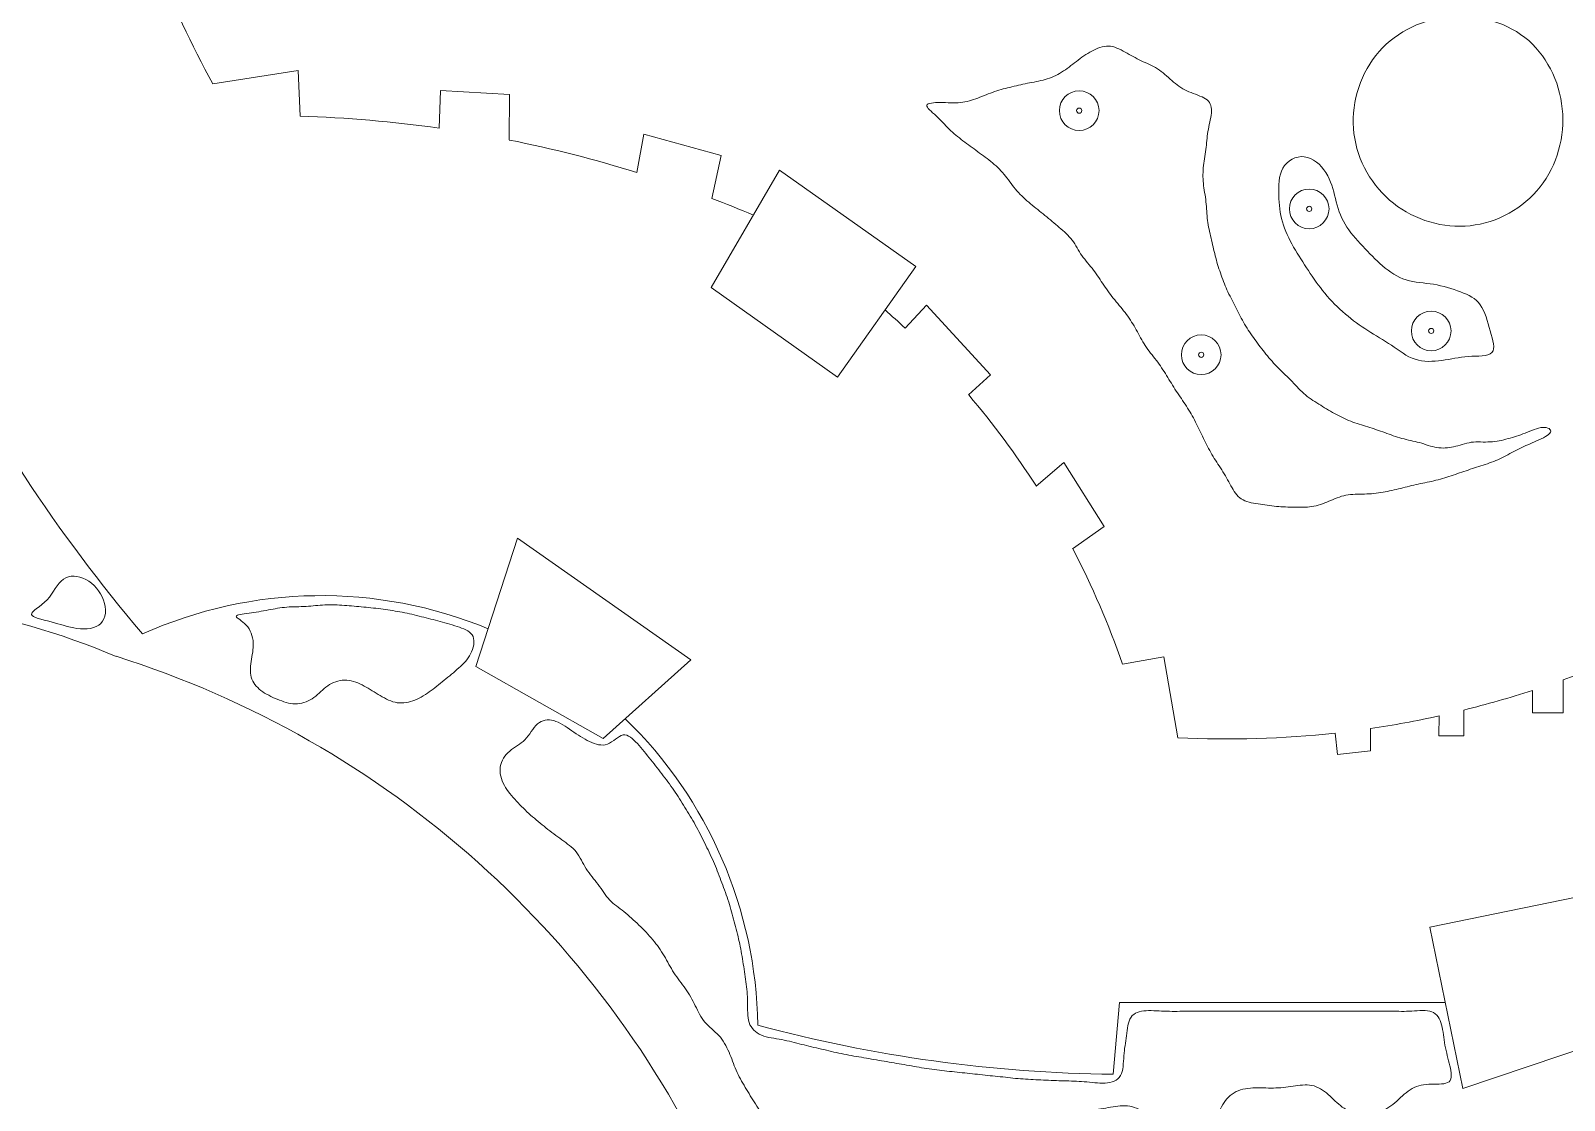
# Model space of a CAD drawing. Header units: inches. Extents: x 36 to 71.8, y 17.4 to 61.8.
# Drawn here: x 46.38 to 56.43, y 32.9 to 39.91 of the extents above; entities that cross this region are included whole.
import ezdxf

# ---------------------------------------------------------------- set-up
doc = ezdxf.new("R2010")
doc.units = ezdxf.units.IN
doc.header["$MEASUREMENT"] = 0
for name, color, linetype, lineweight in [('00_SOURCE_FROZEN', 7, 'Continuous', 18), ('11_EXISTING_TRIMMED', 7, 'Continuous', 13), ('40_PLANTS', 7, 'Continuous', 13)]:
    doc.layers.add(name, color=color, linetype=linetype, lineweight=lineweight)

# ---------------------------------------------------------------- blocks, each defined once
blk = doc.blocks.new('TREE')
for radius in [1, 0.13]:
    blk.add_circle((0, 0), radius)

msp = doc.modelspace()

# ---------------------------------------------------------------- linework, layer by layer
at = {"layer": '00_SOURCE_FROZEN'}
for points in [[(48.142, 39.35), (48.13, 39.649), (47.57, 39.561, -0.034306), (47.2, 40.358, -0.034306)], [(45.692, 38.109, 0.060935), (47.109, 35.956, -0.206423), (49.375, 35.99)], [(46.935, 35.809, 0.119192), (44.621, 36.188), (44.283, 37.084)], [(54.929, 35.306, -0.040089), (53.897, 35.276), (53.805, 35.806)], [(56.812, 35.811, -0.016254), (56.423, 35.655, -0.016254)], [(56.221, 35.586, -0.018166), (55.771, 35.457, -0.018166)], [(50.274, 35.4, -0.198705), (51.143, 33.392, 0.063223), (53.473, 33.07)], [(55.61, 35.419, -0.017778), (55.16, 35.336, -0.017778)]]:
    msp.add_lwpolyline(points, format="xyb", dxfattribs=at)
for points in [[(49.053, 39.272), (49.062, 39.519), (49.515, 39.492), (49.513, 39.194)], [(50.35, 38.981), (50.396, 39.232), (50.902, 39.093), (50.842, 38.811)], [(51.286, 38.996), (52.178, 38.364), (51.665, 37.64), (50.837, 38.227), (51.286, 38.996)], [(52.249, 38.111), (52.108, 37.96)], [(52.249, 38.111), (52.668, 37.654), (52.525, 37.523)], [(52.968, 36.924), (53.149, 37.079), (53.413, 36.661), (53.207, 36.514)], [(49.567, 36.583), (50.703, 35.787), (50.129, 35.27), (49.295, 35.742), (49.567, 36.583)], [(53.805, 35.806), (53.533, 35.759)], [(53.805, 35.806), (53.805, 35.806)], [(56.221, 35.586), (56.221, 35.439), (56.423, 35.439), (56.423, 35.655)], [(55.61, 35.419), (55.608, 35.288), (55.771, 35.288), (55.771, 35.457)], [(54.929, 35.306), (54.944, 35.165), (55.16, 35.189), (55.16, 35.336)], [(53.515, 33.54), (53.473, 33.07)], [(53.515, 33.54), (55.65, 33.54)]]:
    msp.add_lwpolyline(points, dxfattribs=at)
msp.add_lwpolyline([(55.549, 34.034), (56.763, 34.283), (57.058, 33.412), (55.766, 32.976)], close=True, dxfattribs=at)
for centre, radius, start, end in [((47.898, 31.093), 8.26, 81.9573, 88.3074), ((47.898, 31.093), 8.26, 72.7279, 78.7214), ((47.898, 31.093), 8.26, 67.0855, 69.118), ((48.363, 33.974), 5.47, 46.7825, 48.644), ((48.363, 33.974), 5.47, 32.6388, 40.4465), ((48.363, 33.974), 5.47, 19.0436, 27.6609), ((44.996, 29.643), 6.464, 23.734, 72.5429)]:
    msp.add_arc(centre, radius, start, end, dxfattribs=at)
at = {"layer": '11_EXISTING_TRIMMED'}
for points, knots in [([(55.693, 40.004), (55.875, 40.017), (56.063, 39.962), (56.197, 39.845), (56.33, 39.727), (56.411, 39.547), (56.42, 39.364), (56.43, 39.182), (56.369, 38.996), (56.251, 38.861), (56.133, 38.725), (55.959, 38.64), (55.78, 38.629), (55.602, 38.618), (55.42, 38.683), (55.285, 38.8), (55.149, 38.918), (55.061, 39.09), (55.048, 39.27), (55.035, 39.449), (55.097, 39.638), (55.216, 39.773), (55.335, 39.908), (55.511, 39.99), (55.693, 40.004)], [0, 0, 0, 0, 0.125, 0.125, 0.125, 0.25, 0.25, 0.25, 0.375, 0.375, 0.375, 0.5, 0.5, 0.5, 0.625, 0.625, 0.625, 0.75, 0.75, 0.75, 0.875, 0.875, 0.875, 1, 1, 1, 1]), ([(52.251, 39.421), (52.255, 39.436), (52.297, 39.44), (52.341, 39.44), (52.385, 39.439), (52.43, 39.435), (52.471, 39.439), (52.512, 39.443), (52.549, 39.454), (52.585, 39.468), (52.622, 39.482), (52.658, 39.498), (52.695, 39.511), (52.733, 39.524), (52.771, 39.533), (52.809, 39.542), (52.848, 39.551), (52.886, 39.561), (52.925, 39.568), (52.964, 39.576), (53.004, 39.582), (53.041, 39.594), (53.079, 39.606), (53.114, 39.624), (53.147, 39.646), (53.181, 39.668), (53.211, 39.694), (53.244, 39.718), (53.276, 39.743), (53.31, 39.766), (53.345, 39.783), (53.381, 39.801), (53.419, 39.813), (53.456, 39.808), (53.493, 39.803), (53.529, 39.782), (53.564, 39.762), (53.6, 39.742), (53.635, 39.724), (53.67, 39.707), (53.706, 39.69), (53.743, 39.675), (53.776, 39.652), (53.809, 39.629), (53.838, 39.599), (53.869, 39.573), (53.899, 39.547), (53.931, 39.526), (53.969, 39.51), (54.007, 39.494), (54.051, 39.482), (54.079, 39.463), (54.107, 39.445), (54.119, 39.418), (54.118, 39.383), (54.117, 39.349), (54.104, 39.306), (54.097, 39.265), (54.089, 39.224), (54.087, 39.185), (54.082, 39.146), (54.077, 39.106), (54.07, 39.065), (54.065, 39.026), (54.061, 38.986), (54.06, 38.948), (54.064, 38.909), (54.068, 38.869), (54.077, 38.83), (54.081, 38.789), (54.086, 38.748), (54.086, 38.707), (54.091, 38.667), (54.096, 38.628), (54.106, 38.589), (54.115, 38.551), (54.124, 38.512), (54.132, 38.473), (54.142, 38.435), (54.151, 38.397), (54.163, 38.359), (54.176, 38.322), (54.189, 38.284), (54.203, 38.247), (54.219, 38.211), (54.236, 38.175), (54.255, 38.14), (54.273, 38.105), (54.291, 38.069), (54.307, 38.033), (54.327, 37.999), (54.347, 37.964), (54.37, 37.931), (54.393, 37.899), (54.416, 37.866), (54.44, 37.833), (54.465, 37.802), (54.491, 37.77), (54.517, 37.739), (54.546, 37.709), (54.575, 37.68), (54.605, 37.651), (54.635, 37.621), (54.664, 37.591), (54.692, 37.559), (54.722, 37.532), (54.753, 37.506), (54.787, 37.484), (54.821, 37.463), (54.854, 37.441), (54.888, 37.42), (54.923, 37.401), (54.958, 37.382), (54.993, 37.365), (55.03, 37.35), (55.067, 37.336), (55.105, 37.325), (55.142, 37.313), (55.18, 37.301), (55.217, 37.289), (55.254, 37.276), (55.291, 37.262), (55.328, 37.248), (55.366, 37.238), (55.404, 37.227), (55.443, 37.22), (55.481, 37.21), (55.52, 37.199), (55.558, 37.184), (55.595, 37.178), (55.632, 37.172), (55.668, 37.174), (55.705, 37.183), (55.742, 37.191), (55.78, 37.206), (55.821, 37.212), (55.861, 37.217), (55.903, 37.212), (55.944, 37.215), (55.985, 37.217), (56.025, 37.225), (56.062, 37.236), (56.1, 37.246), (56.135, 37.257), (56.174, 37.273), (56.213, 37.288), (56.255, 37.307), (56.289, 37.31), (56.323, 37.312), (56.349, 37.297), (56.34, 37.278), (56.332, 37.26), (56.289, 37.239), (56.249, 37.221), (56.21, 37.203), (56.174, 37.189), (56.139, 37.172), (56.104, 37.155), (56.07, 37.135), (56.035, 37.117), (56, 37.099), (55.964, 37.085), (55.926, 37.072), (55.889, 37.059), (55.851, 37.048), (55.814, 37.035), (55.777, 37.023), (55.74, 37.01), (55.702, 36.997), (55.665, 36.984), (55.628, 36.972), (55.589, 36.963), (55.551, 36.953), (55.512, 36.947), (55.473, 36.938), (55.434, 36.93), (55.396, 36.92), (55.358, 36.91), (55.319, 36.901), (55.281, 36.891), (55.242, 36.885), (55.203, 36.878), (55.162, 36.874), (55.121, 36.873), (55.08, 36.872), (55.038, 36.873), (54.999, 36.865), (54.96, 36.858), (54.924, 36.841), (54.887, 36.826), (54.851, 36.81), (54.813, 36.797), (54.775, 36.791), (54.737, 36.785), (54.7, 36.786), (54.661, 36.787), (54.622, 36.788), (54.583, 36.788), (54.543, 36.792), (54.503, 36.796), (54.463, 36.803), (54.423, 36.809), (54.383, 36.815), (54.342, 36.821), (54.313, 36.841), (54.283, 36.86), (54.264, 36.893), (54.245, 36.927), (54.226, 36.962), (54.206, 36.998), (54.185, 37.032), (54.163, 37.066), (54.14, 37.098), (54.12, 37.132), (54.1, 37.166), (54.083, 37.202), (54.066, 37.238), (54.048, 37.274), (54.031, 37.31), (54.013, 37.345), (53.994, 37.381), (53.975, 37.415), (53.953, 37.449), (53.932, 37.482), (53.908, 37.515), (53.886, 37.548), (53.864, 37.582), (53.844, 37.616), (53.823, 37.65), (53.802, 37.684), (53.78, 37.717), (53.756, 37.749), (53.731, 37.781), (53.705, 37.812), (53.683, 37.846), (53.661, 37.879), (53.644, 37.915), (53.624, 37.949), (53.605, 37.984), (53.584, 38.018), (53.56, 38.05), (53.536, 38.083), (53.509, 38.113), (53.483, 38.145), (53.458, 38.176), (53.434, 38.209), (53.411, 38.242), (53.389, 38.275), (53.368, 38.309), (53.344, 38.341), (53.319, 38.373), (53.291, 38.403), (53.268, 38.436), (53.245, 38.469), (53.228, 38.506), (53.204, 38.537), (53.18, 38.569), (53.15, 38.595), (53.119, 38.621), (53.089, 38.647), (53.057, 38.673), (53.025, 38.699), (52.994, 38.725), (52.962, 38.75), (52.931, 38.776), (52.9, 38.802), (52.868, 38.829), (52.842, 38.86), (52.815, 38.891), (52.793, 38.925), (52.767, 38.957), (52.742, 38.988), (52.713, 39.018), (52.682, 39.044), (52.651, 39.07), (52.618, 39.093), (52.585, 39.117), (52.552, 39.141), (52.52, 39.165), (52.488, 39.189), (52.456, 39.213), (52.426, 39.237), (52.397, 39.265), (52.369, 39.292), (52.343, 39.323), (52.312, 39.352), (52.282, 39.38), (52.247, 39.406), (52.251, 39.421)], [0, 0, 0, 0, 0.010417, 0.010417, 0.010417, 0.020833, 0.020833, 0.020833, 0.03125, 0.03125, 0.03125, 0.041667, 0.041667, 0.041667, 0.052083, 0.052083, 0.052083, 0.0625, 0.0625, 0.0625, 0.072917, 0.072917, 0.072917, 0.083333, 0.083333, 0.083333, 0.09375, 0.09375, 0.09375, 0.104167, 0.104167, 0.104167, 0.114583, 0.114583, 0.114583, 0.125, 0.125, 0.125, 0.135417, 0.135417, 0.135417, 0.145833, 0.145833, 0.145833, 0.15625, 0.15625, 0.15625, 0.166667, 0.166667, 0.166667, 0.177083, 0.177083, 0.177083, 0.1875, 0.1875, 0.1875, 0.197917, 0.197917, 0.197917, 0.208333, 0.208333, 0.208333, 0.21875, 0.21875, 0.21875, 0.229167, 0.229167, 0.229167, 0.239583, 0.239583, 0.239583, 0.25, 0.25, 0.25, 0.260417, 0.260417, 0.260417, 0.270833, 0.270833, 0.270833, 0.28125, 0.28125, 0.28125, 0.291667, 0.291667, 0.291667, 0.302083, 0.302083, 0.302083, 0.3125, 0.3125, 0.3125, 0.322917, 0.322917, 0.322917, 0.333333, 0.333333, 0.333333, 0.34375, 0.34375, 0.34375, 0.354167, 0.354167, 0.354167, 0.364583, 0.364583, 0.364583, 0.375, 0.375, 0.375, 0.385417, 0.385417, 0.385417, 0.395833, 0.395833, 0.395833, 0.40625, 0.40625, 0.40625, 0.416667, 0.416667, 0.416667, 0.427083, 0.427083, 0.427083, 0.4375, 0.4375, 0.4375, 0.447917, 0.447917, 0.447917, 0.458333, 0.458333, 0.458333, 0.46875, 0.46875, 0.46875, 0.479167, 0.479167, 0.479167, 0.489583, 0.489583, 0.489583, 0.5, 0.5, 0.5, 0.510417, 0.510417, 0.510417, 0.520833, 0.520833, 0.520833, 0.53125, 0.53125, 0.53125, 0.541667, 0.541667, 0.541667, 0.552083, 0.552083, 0.552083, 0.5625, 0.5625, 0.5625, 0.572917, 0.572917, 0.572917, 0.583333, 0.583333, 0.583333, 0.59375, 0.59375, 0.59375, 0.604167, 0.604167, 0.604167, 0.614583, 0.614583, 0.614583, 0.625, 0.625, 0.625, 0.635417, 0.635417, 0.635417, 0.645833, 0.645833, 0.645833, 0.65625, 0.65625, 0.65625, 0.666667, 0.666667, 0.666667, 0.677083, 0.677083, 0.677083, 0.6875, 0.6875, 0.6875, 0.697917, 0.697917, 0.697917, 0.708333, 0.708333, 0.708333, 0.71875, 0.71875, 0.71875, 0.729167, 0.729167, 0.729167, 0.739583, 0.739583, 0.739583, 0.75, 0.75, 0.75, 0.760417, 0.760417, 0.760417, 0.770833, 0.770833, 0.770833, 0.78125, 0.78125, 0.78125, 0.791667, 0.791667, 0.791667, 0.802083, 0.802083, 0.802083, 0.8125, 0.8125, 0.8125, 0.822917, 0.822917, 0.822917, 0.833333, 0.833333, 0.833333, 0.84375, 0.84375, 0.84375, 0.854167, 0.854167, 0.854167, 0.864583, 0.864583, 0.864583, 0.875, 0.875, 0.875, 0.885417, 0.885417, 0.885417, 0.895833, 0.895833, 0.895833, 0.90625, 0.90625, 0.90625, 0.916667, 0.916667, 0.916667, 0.927083, 0.927083, 0.927083, 0.9375, 0.9375, 0.9375, 0.947917, 0.947917, 0.947917, 0.958333, 0.958333, 0.958333, 0.96875, 0.96875, 0.96875, 0.979167, 0.979167, 0.979167, 0.989583, 0.989583, 0.989583, 1, 1, 1, 1]), ([(54.585, 39.009), (54.614, 39.058), (54.671, 39.091), (54.726, 39.084), (54.782, 39.078), (54.834, 39.032), (54.868, 38.98), (54.901, 38.927), (54.915, 38.868), (54.93, 38.81), (54.945, 38.752), (54.962, 38.694), (54.993, 38.642), (55.023, 38.59), (55.066, 38.543), (55.109, 38.498), (55.151, 38.453), (55.192, 38.409), (55.239, 38.369), (55.286, 38.329), (55.337, 38.294), (55.394, 38.276), (55.45, 38.258), (55.512, 38.258), (55.573, 38.248), (55.635, 38.238), (55.697, 38.218), (55.751, 38.198), (55.804, 38.178), (55.85, 38.157), (55.88, 38.113), (55.911, 38.069), (55.927, 38.003), (55.945, 37.942), (55.962, 37.881), (55.981, 37.825), (55.956, 37.8), (55.931, 37.774), (55.863, 37.779), (55.801, 37.775), (55.74, 37.77), (55.686, 37.757), (55.628, 37.749), (55.57, 37.741), (55.508, 37.738), (55.453, 37.756), (55.397, 37.774), (55.348, 37.814), (55.297, 37.848), (55.246, 37.883), (55.193, 37.912), (55.142, 37.945), (55.091, 37.977), (55.043, 38.012), (54.995, 38.053), (54.947, 38.094), (54.9, 38.141), (54.86, 38.189), (54.82, 38.238), (54.786, 38.287), (54.753, 38.338), (54.719, 38.388), (54.687, 38.439), (54.656, 38.492), (54.626, 38.545), (54.598, 38.601), (54.582, 38.657), (54.565, 38.713), (54.561, 38.77), (54.559, 38.831), (54.557, 38.893), (54.557, 38.959), (54.585, 39.009)], [0, 0, 0, 0, 0.041667, 0.041667, 0.041667, 0.083333, 0.083333, 0.083333, 0.125, 0.125, 0.125, 0.166667, 0.166667, 0.166667, 0.208333, 0.208333, 0.208333, 0.25, 0.25, 0.25, 0.291667, 0.291667, 0.291667, 0.333333, 0.333333, 0.333333, 0.375, 0.375, 0.375, 0.416667, 0.416667, 0.416667, 0.458333, 0.458333, 0.458333, 0.5, 0.5, 0.5, 0.541667, 0.541667, 0.541667, 0.583333, 0.583333, 0.583333, 0.625, 0.625, 0.625, 0.666667, 0.666667, 0.666667, 0.708333, 0.708333, 0.708333, 0.75, 0.75, 0.75, 0.791667, 0.791667, 0.791667, 0.833333, 0.833333, 0.833333, 0.875, 0.875, 0.875, 0.916667, 0.916667, 0.916667, 0.958333, 0.958333, 0.958333, 1, 1, 1, 1]), ([(46.381, 36.083), (46.378, 36.104), (46.44, 36.134), (46.483, 36.18), (46.525, 36.226), (46.549, 36.287), (46.59, 36.315), (46.63, 36.344), (46.687, 36.34), (46.737, 36.313), (46.788, 36.285), (46.833, 36.234), (46.853, 36.178), (46.874, 36.121), (46.87, 36.059), (46.836, 36.025), (46.802, 35.991), (46.738, 35.984), (46.679, 35.992), (46.621, 35.999), (46.569, 36.02), (46.509, 36.036), (46.45, 36.052), (46.383, 36.063), (46.381, 36.083)], [0, 0, 0, 0, 0.125, 0.125, 0.125, 0.25, 0.25, 0.25, 0.375, 0.375, 0.375, 0.5, 0.5, 0.5, 0.625, 0.625, 0.625, 0.75, 0.75, 0.75, 0.875, 0.875, 0.875, 1, 1, 1, 1]), ([(47.723, 36.071), (47.724, 36.082), (47.765, 36.086), (47.807, 36.092), (47.849, 36.098), (47.893, 36.105), (47.934, 36.113), (47.975, 36.121), (48.013, 36.128), (48.054, 36.132), (48.095, 36.135), (48.139, 36.134), (48.181, 36.136), (48.223, 36.139), (48.264, 36.144), (48.305, 36.146), (48.347, 36.148), (48.39, 36.146), (48.432, 36.143), (48.475, 36.14), (48.517, 36.137), (48.559, 36.132), (48.601, 36.128), (48.644, 36.124), (48.686, 36.118), (48.728, 36.112), (48.77, 36.106), (48.812, 36.098), (48.854, 36.09), (48.896, 36.08), (48.937, 36.069), (48.978, 36.059), (49.018, 36.049), (49.06, 36.037), (49.102, 36.026), (49.146, 36.014), (49.186, 36), (49.226, 35.986), (49.262, 35.97), (49.276, 35.939), (49.289, 35.908), (49.279, 35.862), (49.26, 35.825), (49.241, 35.788), (49.213, 35.76), (49.182, 35.733), (49.152, 35.705), (49.119, 35.678), (49.086, 35.652), (49.054, 35.626), (49.022, 35.6), (48.989, 35.576), (48.955, 35.552), (48.919, 35.53), (48.881, 35.517), (48.843, 35.503), (48.803, 35.5), (48.765, 35.508), (48.726, 35.517), (48.689, 35.538), (48.654, 35.56), (48.618, 35.581), (48.585, 35.603), (48.548, 35.622), (48.512, 35.64), (48.473, 35.654), (48.433, 35.654), (48.394, 35.653), (48.355, 35.638), (48.323, 35.616), (48.29, 35.593), (48.265, 35.563), (48.233, 35.54), (48.202, 35.517), (48.163, 35.5), (48.124, 35.498), (48.085, 35.495), (48.046, 35.507), (48.007, 35.522), (47.968, 35.537), (47.93, 35.555), (47.897, 35.577), (47.865, 35.599), (47.839, 35.626), (47.826, 35.659), (47.814, 35.693), (47.815, 35.734), (47.821, 35.775), (47.827, 35.815), (47.837, 35.856), (47.835, 35.898), (47.832, 35.94), (47.817, 35.984), (47.789, 36.014), (47.762, 36.044), (47.723, 36.061), (47.723, 36.071)], [0, 0, 0, 0, 0.03125, 0.03125, 0.03125, 0.0625, 0.0625, 0.0625, 0.09375, 0.09375, 0.09375, 0.125, 0.125, 0.125, 0.15625, 0.15625, 0.15625, 0.1875, 0.1875, 0.1875, 0.21875, 0.21875, 0.21875, 0.25, 0.25, 0.25, 0.28125, 0.28125, 0.28125, 0.3125, 0.3125, 0.3125, 0.34375, 0.34375, 0.34375, 0.375, 0.375, 0.375, 0.40625, 0.40625, 0.40625, 0.4375, 0.4375, 0.4375, 0.46875, 0.46875, 0.46875, 0.5, 0.5, 0.5, 0.53125, 0.53125, 0.53125, 0.5625, 0.5625, 0.5625, 0.59375, 0.59375, 0.59375, 0.625, 0.625, 0.625, 0.65625, 0.65625, 0.65625, 0.6875, 0.6875, 0.6875, 0.71875, 0.71875, 0.71875, 0.75, 0.75, 0.75, 0.78125, 0.78125, 0.78125, 0.8125, 0.8125, 0.8125, 0.84375, 0.84375, 0.84375, 0.875, 0.875, 0.875, 0.90625, 0.90625, 0.90625, 0.9375, 0.9375, 0.9375, 0.96875, 0.96875, 0.96875, 1, 1, 1, 1]), ([(49.481, 34.963), (49.461, 35.001), (49.448, 35.044), (49.454, 35.085), (49.46, 35.125), (49.485, 35.162), (49.516, 35.188), (49.548, 35.215), (49.586, 35.232), (49.616, 35.263), (49.646, 35.294), (49.669, 35.339), (49.699, 35.366), (49.729, 35.392), (49.767, 35.399), (49.805, 35.388), (49.844, 35.377), (49.884, 35.349), (49.923, 35.322), (49.962, 35.295), (50, 35.27), (50.04, 35.251), (50.079, 35.232), (50.12, 35.22), (50.157, 35.234), (50.195, 35.248), (50.228, 35.288), (50.26, 35.294), (50.292, 35.299), (50.323, 35.27), (50.353, 35.237), (50.383, 35.204), (50.413, 35.167), (50.441, 35.131), (50.47, 35.095), (50.497, 35.062), (50.523, 35.027), (50.55, 34.991), (50.577, 34.955), (50.602, 34.918), (50.627, 34.881), (50.65, 34.843), (50.673, 34.805), (50.697, 34.767), (50.72, 34.729), (50.741, 34.69), (50.763, 34.651), (50.782, 34.61), (50.802, 34.57), (50.821, 34.53), (50.841, 34.49), (50.858, 34.449), (50.876, 34.408), (50.891, 34.366), (50.907, 34.325), (50.923, 34.283), (50.938, 34.241), (50.952, 34.199), (50.965, 34.156), (50.977, 34.113), (50.988, 34.07), (51, 34.027), (51.011, 33.984), (51.021, 33.94), (51.03, 33.897), (51.038, 33.853), (51.045, 33.809), (51.052, 33.764), (51.059, 33.72), (51.065, 33.676), (51.071, 33.633), (51.076, 33.59), (51.076, 33.543), (51.077, 33.497), (51.073, 33.447), (51.086, 33.409), (51.099, 33.37), (51.128, 33.343), (51.167, 33.326), (51.206, 33.31), (51.254, 33.305), (51.3, 33.297), (51.345, 33.288), (51.387, 33.277), (51.43, 33.266), (51.472, 33.255), (51.516, 33.245), (51.56, 33.235), (51.603, 33.225), (51.647, 33.214), (51.69, 33.205), (51.734, 33.196), (51.778, 33.188), (51.822, 33.181), (51.866, 33.173), (51.91, 33.166), (51.954, 33.158), (51.998, 33.151), (52.042, 33.143), (52.086, 33.136), (52.13, 33.128), (52.173, 33.12), (52.217, 33.113), (52.261, 33.106), (52.306, 33.1), (52.35, 33.094), (52.394, 33.089), (52.439, 33.085), (52.483, 33.08), (52.527, 33.076), (52.572, 33.071), (52.616, 33.066), (52.66, 33.061), (52.705, 33.057), (52.749, 33.052), (52.794, 33.047), (52.838, 33.042), (52.882, 33.039), (52.927, 33.036), (52.971, 33.034), (53.016, 33.032), (53.061, 33.03), (53.106, 33.028), (53.15, 33.027), (53.194, 33.025), (53.237, 33.025), (53.283, 33.021), (53.328, 33.017), (53.376, 33.01), (53.42, 33.012), (53.463, 33.015), (53.502, 33.028), (53.521, 33.061), (53.54, 33.093), (53.539, 33.144), (53.543, 33.191), (53.546, 33.237), (53.554, 33.278), (53.56, 33.322), (53.565, 33.367), (53.569, 33.414), (53.59, 33.444), (53.61, 33.473), (53.646, 33.484), (53.689, 33.486), (53.731, 33.489), (53.78, 33.484), (53.825, 33.483), (53.871, 33.481), (53.915, 33.483), (53.959, 33.483), (54.003, 33.484), (54.048, 33.484), (54.093, 33.483), (54.137, 33.483), (54.182, 33.483), (54.226, 33.483), (54.271, 33.483), (54.316, 33.483), (54.36, 33.483), (54.405, 33.483), (54.449, 33.483), (54.494, 33.483), (54.539, 33.483), (54.583, 33.483), (54.628, 33.483), (54.673, 33.483), (54.717, 33.483), (54.762, 33.483), (54.806, 33.483), (54.851, 33.483), (54.896, 33.483), (54.94, 33.483), (54.985, 33.483), (55.029, 33.483), (55.074, 33.483), (55.119, 33.483), (55.163, 33.483), (55.208, 33.483), (55.253, 33.484), (55.297, 33.483), (55.341, 33.483), (55.385, 33.481), (55.431, 33.484), (55.478, 33.487), (55.528, 33.493), (55.562, 33.48), (55.596, 33.467), (55.615, 33.434), (55.626, 33.394), (55.637, 33.354), (55.64, 33.306), (55.648, 33.26), (55.657, 33.214), (55.67, 33.169), (55.68, 33.126), (55.69, 33.082), (55.696, 33.04), (55.675, 33.021), (55.653, 33.002), (55.605, 33.007), (55.559, 33.005), (55.513, 33.004), (55.469, 32.996), (55.433, 32.976), (55.396, 32.956), (55.365, 32.924), (55.332, 32.894), (55.299, 32.865), (55.263, 32.838), (55.226, 32.823), (55.188, 32.808), (55.148, 32.805), (55.107, 32.81), (55.066, 32.814), (55.023, 32.826), (54.988, 32.847), (54.953, 32.868), (54.926, 32.898), (54.895, 32.926), (54.864, 32.955), (54.829, 32.982), (54.79, 32.993), (54.752, 33.005), (54.71, 33), (54.668, 32.994), (54.626, 32.989), (54.584, 32.981), (54.54, 32.98), (54.496, 32.978), (54.451, 32.982), (54.406, 32.981), (54.361, 32.98), (54.316, 32.974), (54.279, 32.956), (54.242, 32.938), (54.213, 32.908), (54.191, 32.871), (54.17, 32.834), (54.156, 32.79), (54.131, 32.757), (54.106, 32.724), (54.069, 32.703), (54.028, 32.691), (53.986, 32.68), (53.94, 32.678), (53.896, 32.681), (53.852, 32.683), (53.81, 32.689), (53.777, 32.711), (53.744, 32.733), (53.721, 32.772), (53.69, 32.802), (53.659, 32.832), (53.621, 32.854), (53.581, 32.861), (53.541, 32.868), (53.499, 32.861), (53.456, 32.854), (53.414, 32.847), (53.371, 32.84), (53.329, 32.834), (53.286, 32.829), (53.243, 32.823), (53.201, 32.817), (53.158, 32.811), (53.115, 32.805), (53.076, 32.79), (53.037, 32.775), (53.001, 32.752), (52.964, 32.729), (52.928, 32.706), (52.89, 32.684), (52.852, 32.669), (52.813, 32.654), (52.774, 32.647), (52.736, 32.646), (52.698, 32.644), (52.66, 32.648), (52.619, 32.652), (52.577, 32.656), (52.531, 32.66), (52.488, 32.654), (52.446, 32.649), (52.405, 32.634), (52.365, 32.621), (52.325, 32.608), (52.284, 32.597), (52.244, 32.586), (52.203, 32.574), (52.163, 32.562), (52.122, 32.551), (52.081, 32.54), (52.04, 32.529), (52, 32.515), (51.961, 32.5), (51.923, 32.48), (51.887, 32.456), (51.851, 32.432), (51.815, 32.404), (51.778, 32.388), (51.74, 32.371), (51.699, 32.366), (51.657, 32.37), (51.615, 32.374), (51.573, 32.386), (51.539, 32.408), (51.505, 32.43), (51.479, 32.461), (51.453, 32.494), (51.427, 32.527), (51.401, 32.562), (51.369, 32.589), (51.338, 32.616), (51.3, 32.635), (51.271, 32.663), (51.241, 32.692), (51.22, 32.73), (51.197, 32.767), (51.175, 32.804), (51.151, 32.839), (51.128, 32.875), (51.105, 32.911), (51.082, 32.948), (51.061, 32.984), (51.039, 33.021), (51.018, 33.058), (51.001, 33.097), (50.984, 33.135), (50.971, 33.176), (50.954, 33.215), (50.937, 33.254), (50.916, 33.293), (50.887, 33.324), (50.858, 33.355), (50.822, 33.38), (50.796, 33.411), (50.769, 33.443), (50.752, 33.481), (50.733, 33.519), (50.714, 33.557), (50.693, 33.595), (50.669, 33.63), (50.644, 33.666), (50.616, 33.699), (50.593, 33.735), (50.569, 33.771), (50.551, 33.809), (50.529, 33.846), (50.507, 33.883), (50.483, 33.918), (50.455, 33.951), (50.427, 33.985), (50.396, 34.017), (50.363, 34.048), (50.331, 34.079), (50.298, 34.11), (50.265, 34.136), (50.232, 34.162), (50.199, 34.184), (50.171, 34.213), (50.144, 34.242), (50.122, 34.279), (50.096, 34.314), (50.07, 34.348), (50.041, 34.38), (50.018, 34.417), (49.995, 34.453), (49.978, 34.494), (49.952, 34.527), (49.927, 34.559), (49.892, 34.582), (49.858, 34.607), (49.823, 34.632), (49.788, 34.658), (49.754, 34.685), (49.72, 34.713), (49.686, 34.74), (49.653, 34.769), (49.621, 34.798), (49.59, 34.829), (49.56, 34.86), (49.53, 34.892), (49.502, 34.925), (49.481, 34.963)], [0, 0, 0, 0, 0.007812, 0.007812, 0.007812, 0.015625, 0.015625, 0.015625, 0.023438, 0.023438, 0.023438, 0.03125, 0.03125, 0.03125, 0.039062, 0.039062, 0.039062, 0.046875, 0.046875, 0.046875, 0.054688, 0.054688, 0.054688, 0.0625, 0.0625, 0.0625, 0.070312, 0.070312, 0.070312, 0.078125, 0.078125, 0.078125, 0.085938, 0.085938, 0.085938, 0.09375, 0.09375, 0.09375, 0.101562, 0.101562, 0.101562, 0.109375, 0.109375, 0.109375, 0.117188, 0.117188, 0.117188, 0.125, 0.125, 0.125, 0.132812, 0.132812, 0.132812, 0.140625, 0.140625, 0.140625, 0.148438, 0.148438, 0.148438, 0.15625, 0.15625, 0.15625, 0.164062, 0.164062, 0.164062, 0.171875, 0.171875, 0.171875, 0.179688, 0.179688, 0.179688, 0.1875, 0.1875, 0.1875, 0.195312, 0.195312, 0.195312, 0.203125, 0.203125, 0.203125, 0.210938, 0.210938, 0.210938, 0.21875, 0.21875, 0.21875, 0.226562, 0.226562, 0.226562, 0.234375, 0.234375, 0.234375, 0.242188, 0.242188, 0.242188, 0.25, 0.25, 0.25, 0.257812, 0.257812, 0.257812, 0.265625, 0.265625, 0.265625, 0.273438, 0.273438, 0.273438, 0.28125, 0.28125, 0.28125, 0.289062, 0.289062, 0.289062, 0.296875, 0.296875, 0.296875, 0.304688, 0.304688, 0.304688, 0.3125, 0.3125, 0.3125, 0.320312, 0.320312, 0.320312, 0.328125, 0.328125, 0.328125, 0.335938, 0.335938, 0.335938, 0.34375, 0.34375, 0.34375, 0.351562, 0.351562, 0.351562, 0.359375, 0.359375, 0.359375, 0.367188, 0.367188, 0.367188, 0.375, 0.375, 0.375, 0.382812, 0.382812, 0.382812, 0.390625, 0.390625, 0.390625, 0.398438, 0.398438, 0.398438, 0.40625, 0.40625, 0.40625, 0.414062, 0.414062, 0.414062, 0.421875, 0.421875, 0.421875, 0.429688, 0.429688, 0.429688, 0.4375, 0.4375, 0.4375, 0.445312, 0.445312, 0.445312, 0.453125, 0.453125, 0.453125, 0.460938, 0.460938, 0.460938, 0.46875, 0.46875, 0.46875, 0.476562, 0.476562, 0.476562, 0.484375, 0.484375, 0.484375, 0.492188, 0.492188, 0.492188, 0.5, 0.5, 0.5, 0.507812, 0.507812, 0.507812, 0.515625, 0.515625, 0.515625, 0.523438, 0.523438, 0.523438, 0.53125, 0.53125, 0.53125, 0.539062, 0.539062, 0.539062, 0.546875, 0.546875, 0.546875, 0.554688, 0.554688, 0.554688, 0.5625, 0.5625, 0.5625, 0.570312, 0.570312, 0.570312, 0.578125, 0.578125, 0.578125, 0.585938, 0.585938, 0.585938, 0.59375, 0.59375, 0.59375, 0.601562, 0.601562, 0.601562, 0.609375, 0.609375, 0.609375, 0.617188, 0.617188, 0.617188, 0.625, 0.625, 0.625, 0.632812, 0.632812, 0.632812, 0.640625, 0.640625, 0.640625, 0.648438, 0.648438, 0.648438, 0.65625, 0.65625, 0.65625, 0.664062, 0.664062, 0.664062, 0.671875, 0.671875, 0.671875, 0.679688, 0.679688, 0.679688, 0.6875, 0.6875, 0.6875, 0.695312, 0.695312, 0.695312, 0.703125, 0.703125, 0.703125, 0.710938, 0.710938, 0.710938, 0.71875, 0.71875, 0.71875, 0.726562, 0.726562, 0.726562, 0.734375, 0.734375, 0.734375, 0.742188, 0.742188, 0.742188, 0.75, 0.75, 0.75, 0.757812, 0.757812, 0.757812, 0.765625, 0.765625, 0.765625, 0.773438, 0.773438, 0.773438, 0.78125, 0.78125, 0.78125, 0.789062, 0.789062, 0.789062, 0.796875, 0.796875, 0.796875, 0.804688, 0.804688, 0.804688, 0.8125, 0.8125, 0.8125, 0.820312, 0.820312, 0.820312, 0.828125, 0.828125, 0.828125, 0.835938, 0.835938, 0.835938, 0.84375, 0.84375, 0.84375, 0.851562, 0.851562, 0.851562, 0.859375, 0.859375, 0.859375, 0.867188, 0.867188, 0.867188, 0.875, 0.875, 0.875, 0.882812, 0.882812, 0.882812, 0.890625, 0.890625, 0.890625, 0.898438, 0.898438, 0.898438, 0.90625, 0.90625, 0.90625, 0.914062, 0.914062, 0.914062, 0.921875, 0.921875, 0.921875, 0.929688, 0.929688, 0.929688, 0.9375, 0.9375, 0.9375, 0.945312, 0.945312, 0.945312, 0.953125, 0.953125, 0.953125, 0.960938, 0.960938, 0.960938, 0.96875, 0.96875, 0.96875, 0.976562, 0.976562, 0.976562, 0.984375, 0.984375, 0.984375, 0.992188, 0.992188, 0.992188, 1, 1, 1, 1])]:
    msp.add_open_spline(points, degree=3, knots=knots, dxfattribs=at)

# ---------------------------------------------------------------- block references
at = {"layer": '40_PLANTS', "xscale": 0.13, "yscale": 0.13}
for p in [(53.25, 39.386), (54.758, 38.742), (55.558, 37.942), (54.05, 37.786)]:
    msp.add_blockref('TREE', p, dxfattribs=at)

doc.saveas('drawing.dxf')
